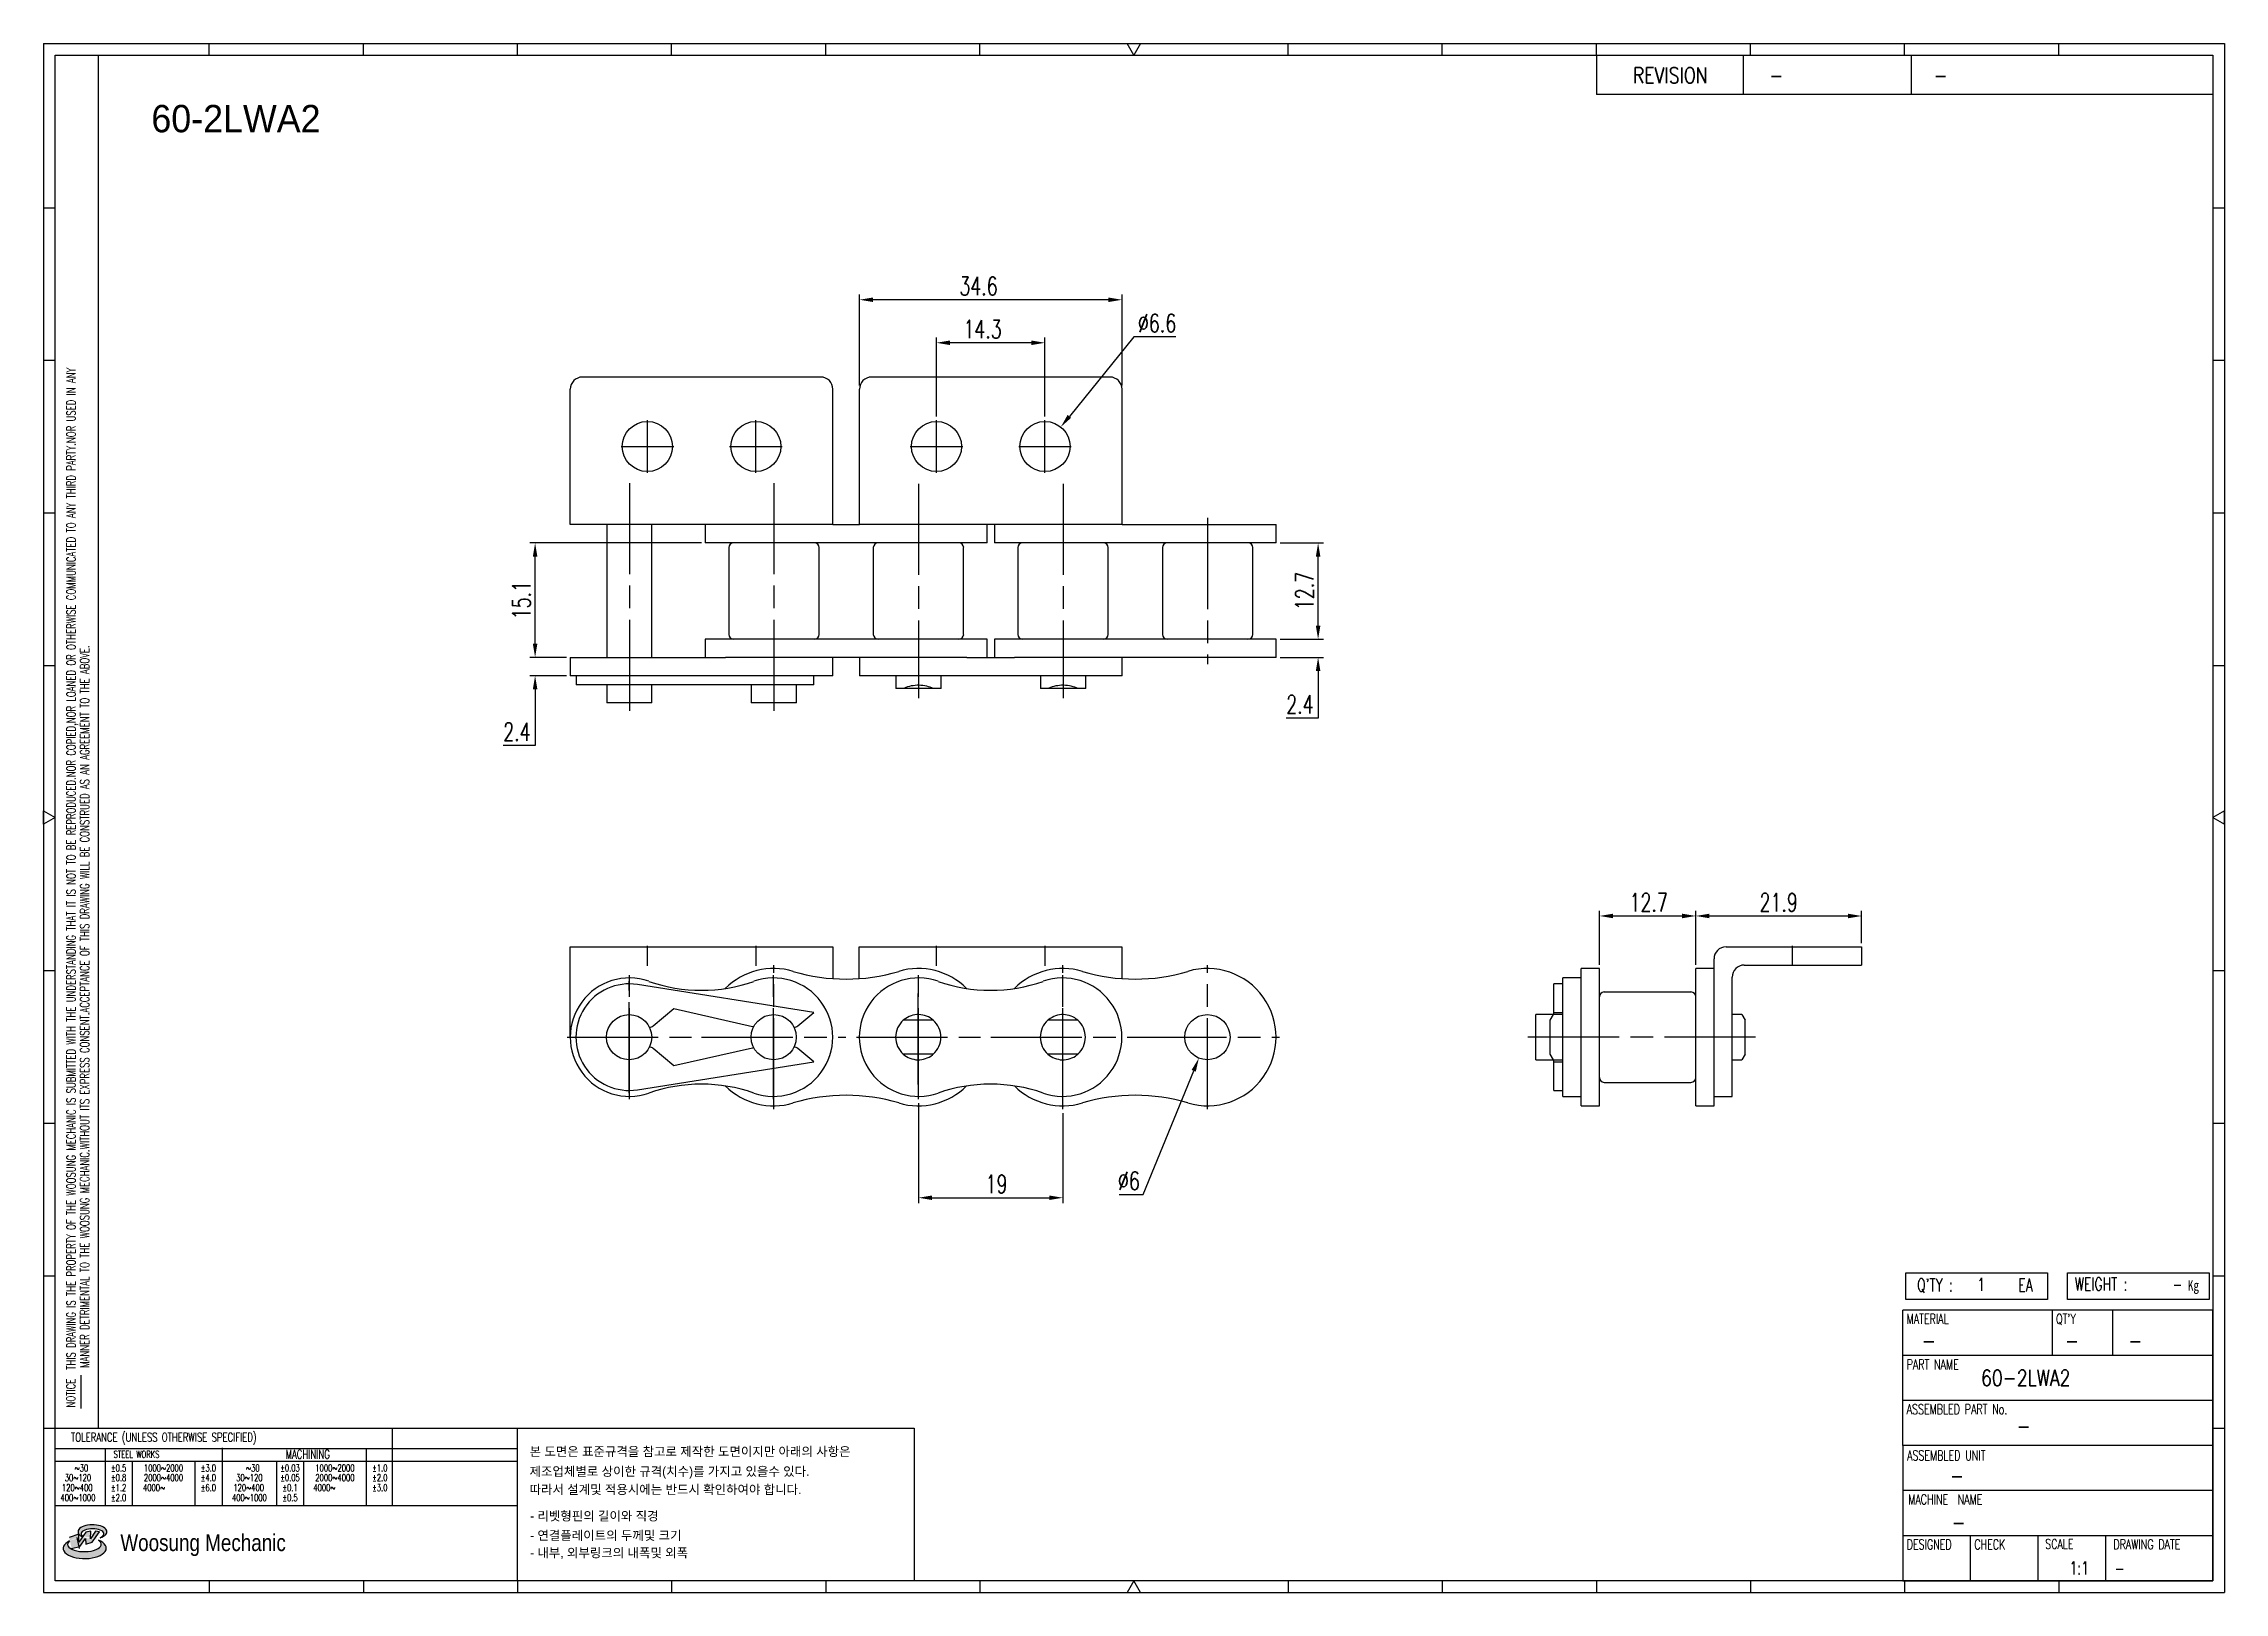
# Model space of a CAD drawing. Header units: millimetres. Extents: x 849 to 1136, y 59 to 263.
import ezdxf
from ezdxf.enums import TextEntityAlignment as Align

# ---------------------------------------------------------------- set-up
doc = ezdxf.new("R2010")
doc.units = ezdxf.units.MM
doc.linetypes.add('AM_ISO08W050', pattern=[18, 12, -1.5, 3, -1.5])
doc.layers.get('Defpoints').update_dxf_attribs({"color": 80})
doc.layers.add('CL1', color=140, linetype='AM_ISO08W050', lineweight=25)
for name, color, linetype in [('S-DIM', 7, 'Continuous'), ('TITLE', 7, 'Continuous'), ('도면레이아웃', 7, 'Continuous')]:
    doc.layers.add(name, color=color, linetype=linetype)
doc.styles.add('HAN', font='ROMANS.shx', dxfattribs={"width": 0.7, "bigfont": 'whgtxt.shx'})
doc.styles.add('HKD_ST2', font='romans.shx', dxfattribs={"width": 0.7, "height": 4, "bigfont": '@extfont2.shx'})
doc.styles.add('HSG', font='SIMPLEX.shx', dxfattribs={"width": 0.7, "bigfont": 'HSG.shx'})
doc.styles.add('MtXpl_', font='Gulim.ttf')
doc.styles.add('SLDTEXTSTYLE4', font='arial.ttf', dxfattribs={"width": 0.8})
doc.dimstyles.new('AP1', dxfattribs={"dimtxt": 2.4, "dimasz": 1.8, "dimexe": 0.7, "dimexo": 0.5, "dimgap": 0.6, "dimtad": 1, "dimtoh": 1, "dimdec": 1, "dimrnd": 0.01, "dimzin": 9, "dimdsep": 46, "dimtxsty": 'HSG', "dimcen": 0, "dimclrd": 251, "dimclre": 251, "dimclrt": 60, "dimazin": 2, "dimtp": 1, "dimtm": 1, "dimtfac": 0.5, "dimtdec": 1, "dimtofl": 0, "dimtmove": 0, "dimatfit": 3, "dimfxl": 0, "dimtvp": 1, "dimtolj": 2, "dimlwd": -1, "dimlwe": -1, "dimarcsym": 0})

# ---------------------------------------------------------------- blocks, each defined once
blk = doc.blocks.new('MAST')
at = {"layer": '도면레이아웃'}
h = blk.add_hatch(color=10, dxfattribs=at)
h.paths.add_polyline_path([(1.544, 35.177), (1.554, 34.966), (1.779, 35.034), (2.054, 35.422), (1.908, 35.446), (1.728, 35.167), (1.741, 35.439), (1.547, 35.405), (1.292, 35.041), (1.295, 35.33), (0.943, 35.208), (1.03, 34.8), (1.336, 34.885)])
edge = h.paths.add_edge_path()
edge.add_ellipse((1.795, 35.421), major_axis=(-0.53, 0), ratio=0.487785, start_angle=122.36065, end_angle=403.39574)
edge.add_line((1.411, 35.244), (1.419, 35.261))
edge.add_ellipse((1.798, 35.344), major_axis=(-0.423, 0), ratio=0.444396, start_angle=131.58977, end_angle=386.19408, ccw=False)
edge = h.paths.add_edge_path()
edge.add_ellipse((1.512, 34.815), major_axis=(-0.793, 0), ratio=0.480113, start_angle=314.67633, end_angle=590.85213)
edge.add_ellipse((1.501, 34.958), major_axis=(-0.62, 0), ratio=0.43311, start_angle=331.7024, end_angle=574.42495, ccw=False)
at = {"color": 140}
for p, q in [((0, 90.118), (80.15, 90.118)), ((0, 90.118), (0, 33.191)), ((80.15, 90.118), (80.15, 33.191)), ((57.068, 89.693), (57.068, 88.246)), ((62.47, 89.693), (62.47, 88.246)), ((68.635, 89.693), (68.635, 88.246)), ((79.725, 88.246), (57.068, 88.246)), ((68.449, 43.961), (68.449, 44.936)), ((68.449, 44.936), (73.654, 44.936)), ((73.654, 44.936), (73.654, 43.961)), ((74.39, 43.961), (74.39, 44.936)), ((74.39, 44.936), (79.595, 44.936)), ((79.595, 44.936), (79.595, 43.961)), ((68.336, 38.59), (68.336, 43.563)), ((79.725, 43.563), (68.336, 43.563)), ((73.654, 43.961), (68.449, 43.961)), ((73.827, 43.563), (73.827, 41.905)), ((79.595, 43.961), (74.39, 43.961)), ((76.037, 43.563), (76.037, 41.905)), ((79.725, 38.59), (79.725, 43.563)), ((79.725, 41.905), (68.336, 41.905)), ((79.725, 40.248), (68.336, 40.248)), ((68.336, 38.59), (68.336, 33.616)), ((79.725, 38.59), (68.336, 38.59)), ((79.725, 33.616), (79.725, 38.59)), ((79.725, 36.932), (68.336, 36.932)), ((79.725, 35.274), (68.336, 35.274)), ((70.822, 33.616), (70.822, 35.274)), ((73.309, 33.616), (73.309, 35.274)), ((75.796, 33.616), (75.796, 35.274)), ((0, 33.191), (80.15, 33.191)), ((68.336, 33.616), (79.725, 33.616))]:
    blk.add_line(p, q, dxfattribs=at)
for p, q in [((6.089, 89.693), (6.089, 90.118)), ((11.753, 89.693), (11.753, 90.118)), ((17.418, 89.693), (17.418, 90.118)), ((23.082, 89.693), (23.082, 90.118)), ((28.746, 89.693), (28.746, 90.118)), ((34.411, 89.693), (34.411, 90.118)), ((45.739, 89.693), (45.739, 90.118)), ((51.404, 89.693), (51.404, 90.118)), ((57.068, 89.693), (57.068, 90.118)), ((62.732, 89.693), (62.732, 90.118)), ((68.397, 89.693), (68.397, 90.118)), ((74.061, 89.693), (74.061, 90.118)), ((0, 84.085), (0.425, 84.085)), ((79.725, 84.085), (80.15, 84.085)), ((0, 78.478), (0.425, 78.478)), ((79.725, 78.478), (80.15, 78.478)), ((0, 72.87), (0.425, 72.87)), ((79.725, 72.87), (80.15, 72.87)), ((0, 67.262), (0.425, 67.262)), ((79.725, 67.262), (80.15, 67.262)), ((0, 56.047), (0.425, 56.047)), ((79.725, 56.047), (80.15, 56.047)), ((0, 50.439), (0.425, 50.439)), ((79.725, 50.439), (80.15, 50.439)), ((0, 44.832), (0.425, 44.832)), ((79.725, 44.832), (80.15, 44.832)), ((1.377, 39.947), (1.377, 41.174)), ((0, 39.224), (0.425, 39.224)), ((79.725, 39.224), (80.15, 39.224)), ((6.089, 33.616), (6.089, 33.191)), ((11.753, 33.616), (11.753, 33.191)), ((17.418, 33.616), (17.418, 33.191)), ((23.082, 33.616), (23.082, 33.191)), ((28.746, 33.616), (28.746, 33.191)), ((34.411, 33.616), (34.411, 33.191)), ((45.739, 33.616), (45.739, 33.191)), ((51.404, 33.616), (51.404, 33.191)), ((57.068, 33.616), (57.068, 33.191)), ((62.732, 33.616), (62.732, 33.191)), ((68.397, 33.616), (68.397, 33.191)), ((74.061, 33.616), (74.061, 33.191))]:
    blk.add_line(p, q)
at = {"color": 2}
for p, q in [((2.017, 39.224), (2.017, 89.693)), ((0.425, 39.224), (17.418, 39.224)), ((0.425, 38.487), (17.418, 38.487)), ((2.257, 38.487), (2.257, 36.382)), ((6.557, 38.5), (6.557, 36.382)), ((11.857, 38.487), (11.857, 36.382)), ((12.816, 39.224), (12.816, 36.382)), ((17.418, 33.616), (17.418, 39.224)), ((0.425, 38.012), (17.418, 38.012)), ((3.257, 38.012), (3.257, 36.382)), ((5.557, 38.012), (5.557, 36.382)), ((8.557, 38.012), (8.557, 36.382)), ((9.557, 38.026), (9.557, 36.382)), ((0.425, 36.382), (17.418, 36.382))]:
    blk.add_line(p, q, dxfattribs=at)
for points in [[(40.075, 89.693), (39.83, 90.118), (40.32, 90.118)], [(0.425, 61.679), (0, 61.433), (0, 61.924)], [(79.725, 61.679), (80.15, 61.433), (80.15, 61.924)], [(40.075, 33.616), (39.83, 33.191), (40.32, 33.191)]]:
    blk.add_lwpolyline(points, close=True)
at = {"color": 140}
blk.add_lwpolyline([(0.425, 89.693), (79.725, 89.693), (79.725, 33.616), (0.425, 33.616)], close=True, dxfattribs=at)
at = {"layer": '도면레이아웃'}
for p, q in [((1.295, 35.33), (0.943, 35.208)), ((1.547, 35.405), (1.292, 35.041)), ((1.292, 35.041), (1.295, 35.33)), ((1.741, 35.439), (1.547, 35.405)), ((1.908, 35.446), (1.728, 35.167)), ((1.728, 35.167), (1.741, 35.439)), ((1.779, 35.034), (2.054, 35.422)), ((2.054, 35.422), (1.908, 35.446)), ((1.03, 34.8), (1.336, 34.885)), ((1.224, 35.208), (1.311, 34.8)), ((1.224, 35.208), (1.224, 35.208)), ((1.336, 34.885), (1.544, 35.177)), ((1.419, 35.261), (1.411, 35.244)), ((1.544, 35.177), (1.554, 34.966)), ((1.554, 34.966), (1.779, 35.034))]:
    blk.add_line(p, q, dxfattribs=at)
for centre, major_axis, ratio, start_param, end_param in [((1.795, 35.421), (-0.53, 0), 0.487785, 2.135596, 7.040584), ((1.798, 35.344), (-0.423, 0), 0.444396, 2.296675, 6.740358), ((1.512, 34.815), (-0.793, 0), 0.480113, 5.492138, 10.312315), ((1.501, 34.958), (-0.62, 0), 0.43311, 5.789299, 10.025607)]:
    blk.add_ellipse(centre, major_axis=major_axis, ratio=ratio, start_param=start_param, end_param=end_param, dxfattribs=at)
for s, height, style, width, p in [('REVISION', 0.5806, 'HAN', 0.8, (58.415, 88.664)), ('-', 0.581, 'HAN', 0.8, (63.426, 88.664)), ('-', 0.581, 'HAN', 0.8, (69.468, 88.664)), ("Q'TY : ", 0.4746, 'HKD_ST2', 0.7, (68.857, 44.253)), ('1', 0.475, 'HKD_ST2', 0.7, (71.071, 44.275)), ('EA', 0.4746, 'HKD_ST2', 0.7, (72.578, 44.253)), ('WEIGHT : ', 0.4746, 'HKD_ST2', 0.7, (74.65, 44.286)), ('-', 0.581, 'HAN', 0.8, (69.029, 42.157)), ('-', 0.581, 'HAN', 0.8, (74.289, 42.157)), ('-', 0.581, 'HAN', 0.8, (76.623, 42.157)), ('-', 0.581, 'HAN', 0.8, (72.515, 39.013)), ('-', 0.581, 'HAN', 0.8, (70.067, 37.189)), ('-', 0.581, 'HAN', 0.8, (70.126, 35.48)), ('1:1', 0.4746, 'HKD_ST2', 0.7, (74.458, 33.848)), ('-', 0.475, 'HKD_ST2', 0.7, (76.112, 33.837))]:
    blk.add_text(s, height=height, dxfattribs=dict(style=style, width=width)).set_placement(p)
at = {"color": 6, "style": 'HKD_ST2', "width": 0.7}
for s, p in [(' THIS DRAWING IS THE PROPERTY OF THE WOOSUNG MECHANIC IS SUBMITTED WITH THE UNDERSTANDING THAT IT IS NOT TO BE REPRODUCED.NOR COPIED,NOR LOANED OR OTHERWISE COMMUNICATED TO ANY THIRD PARTY.NOR USED IN ANY', (1.173, 41.217)), ('MANNER DETRIMENTAL TO THE WOOSUNG MECHANIC.WITHOUT ITS EXPRESS CONSENT.ACCEPTANCE OF THIS DRAWING WILL BE CONSTRUED AS AN AGREEMENT TO THE ABOVE.', (1.672, 41.447))]:
    blk.add_text(s, height=0.326266, rotation=90, dxfattribs=at).set_placement(p)
at = {"style": 'HKD_ST2', "width": 0.7}
blk.add_text('-', height=0.475, dxfattribs=at).set_placement((78.613, 44.286), align=Align.RIGHT)
at = {"color": 254, "style": 'HKD_ST2', "width": 0.7}
for s, height, p in [('MATERIAL', 0.3651, (68.474, 43.425)), ("QT'Y", 0.3651, (73.965, 43.425)), ('PART NAME', 0.3651, (68.474, 41.756)), ('ASSEMBLED PART No.', 0.36511, (68.474, 40.109)), ('ASSEMBLED UNIT', 0.36511, (68.49, 38.408)), ('MACHINE  NAME', 0.36511, (68.532, 36.794)), ('DESIGNED', 0.3651, (68.474, 35.136)), ('CHECK', 0.3651, (70.961, 35.136)), ('SCALE', 0.3651, (73.566, 35.153)), ('DRAWING DATE', 0.36511, (76.071, 35.141))]:
    blk.add_text(s, height=height, dxfattribs=at).set_placement(p, align=Align.TOP_LEFT)
at = {"style": 'HKD_ST2', "width": 0.7}
blk.add_text('NOTICE', height=0.3263, rotation=90, dxfattribs=at).set_placement((1.163, 39.988))
blk.add_text('TOLERANCE (UNLESS OTHERWISE SPECIFIED)', height=0.32627, dxfattribs=at).set_placement((4.417, 38.896), align=Align.MIDDLE_CENTER)
at = {"color": 4, "style": 'HKD_ST2', "width": 0.7}
for s, height, p in [('%%12630', 0.261, (1.389, 37.762)), ('1000%%1262000', 0.26101, (4.407, 37.762)), ('%%12630', 0.261, (7.689, 37.762)), ('1000%%1262000', 0.26101, (10.707, 37.762)), ('120%%126400', 0.26101, (1.237, 37.045)), ('30%%126120', 0.261, (1.263, 37.411)), ('4000%%126', 0.261, (4.061, 37.045)), ('2000%%1264000', 0.26101, (4.407, 37.411)), ('120%%126400', 0.26101, (7.537, 37.045)), ('30%%126120', 0.261, (7.563, 37.411)), ('4000%%126', 0.261, (10.321, 37.045)), ('2000%%1264000', 0.26101, (10.707, 37.411)), ('400%%1261000', 0.26101, (1.263, 36.67)), ('400%%1261000', 0.26101, (7.563, 36.67))]:
    blk.add_text(s, height=height, dxfattribs=at).set_placement(p, align=Align.MIDDLE_CENTER)
for s, height, p in [('%%P0.5', 0.261, (2.757, 37.762)), ('STEEL WORKS', 0.26101, (3.416, 38.268)), ('%%P3.0', 0.261, (6.057, 37.762)), ('%%P0.03', 0.261, (9.057, 37.762)), ('MACHINING', 0.3263, (9.707, 38.27)), ('%%P1.0', 0.261, (12.357, 37.762)), ('%%P0.8', 0.261, (2.757, 37.411)), ('%%P1.2', 0.261, (2.757, 37.045)), ('%%P4.0', 0.261, (6.057, 37.411)), ('%%P6.0', 0.261, (6.057, 37.045)), ('%%P0.05', 0.261, (9.057, 37.411)), ('%%P0.1', 0.261, (9.057, 37.045)), ('%%P2.0', 0.261, (12.357, 37.411)), ('%%P3.0', 0.261, (12.357, 37.045)), ('%%P2.0', 0.261, (2.757, 36.67)), ('%%P0.5', 0.261, (9.057, 36.67))]:
    blk.add_text(s, height=height, dxfattribs=at).set_placement(p, align=Align.MIDDLE)
at = {"color": 1, "style": 'SLDTEXTSTYLE4', "width": 0.8}
blk.add_text('Woosung Mechanic', height=0.61957, dxfattribs=at).set_placement((2.822, 34.711))
at = {"layer": 'TITLE', "width": 0.8}
blk.add_text('Kg', height=0.3789, dxfattribs=at).set_placement((78.807, 44.286))
blk = doc.blocks.new('*D2')
at = {"layer": 'Defpoints', "color": 0, "transparency": 16777216}
for p in [(1011.19, 184.37), (1016.7, 184.37), (1011.19, 181.97)]:
    blk.add_point(p, dxfattribs=at)
at = {"layer": 'S-DIM', "color": 251, "linetype": 'ByBlock', "transparency": 16777216}
for p, q in [((1016.7, 186.17), (1016.7, 187.97)), ((1011.69, 184.37), (1017.4, 184.37)), ((1011.69, 181.97), (1017.4, 181.97)), ((1016.7, 180.17), (1016.7, 173.99)), ((1016.7, 173.99), (1012.5, 173.99))]:
    blk.add_line(p, q, dxfattribs=at)
at = {"layer": 'S-DIM', "color": 251, "transparency": 16777216}
for points in [[(1016.4, 186.17), (1017, 186.17), (1016.7, 184.37)], [(1016.4, 180.17), (1017, 180.17), (1016.7, 181.97)]]:
    blk.add_solid(points, dxfattribs=at)
at = {"layer": 'S-DIM', "color": 60, "transparency": 16777216, "insert": (1014.3, 175.79), "char_height": 2.4, "attachment_point": 5, "style": 'HSG'}
blk.add_mtext('\\A2;2.4', dxfattribs=at)
blk = doc.blocks.new('*D3')
at = {"layer": 'Defpoints', "color": 0, "transparency": 16777216}
for p in [(1011.19, 197.07), (1016.7, 197.07), (1011.19, 184.37)]:
    blk.add_point(p, dxfattribs=at)
at = {"layer": 'S-DIM', "color": 251, "linetype": 'ByBlock', "transparency": 16777216}
for p, q in [((1011.69, 197.07), (1017.4, 197.07)), ((1016.7, 186.17), (1016.7, 195.27)), ((1011.69, 184.37), (1017.4, 184.37))]:
    blk.add_line(p, q, dxfattribs=at)
at = {"layer": 'S-DIM', "color": 251, "transparency": 16777216}
for points in [[(1016.4, 195.27), (1017, 195.27), (1016.7, 197.07)], [(1016.4, 186.17), (1017, 186.17), (1016.7, 184.37)]]:
    blk.add_solid(points, dxfattribs=at)
at = {"layer": 'S-DIM', "color": 60, "transparency": 16777216, "insert": (1014.9, 190.72), "char_height": 2.4, "attachment_point": 5, "rotation": 90, "style": 'HSG'}
blk.add_mtext('\\A2;12.7', dxfattribs=at)
blk = doc.blocks.new('*D4')
at = {"layer": 'Defpoints', "color": 0, "transparency": 16777216}
for p in [(966.41, 223.44), (966.41, 213.24), (980.71, 213.24)]:
    blk.add_point(p, dxfattribs=at)
at = {"layer": 'S-DIM', "color": 251, "linetype": 'ByBlock', "transparency": 16777216}
for p, q in [((966.41, 213.74), (966.41, 224.14)), ((978.91, 223.44), (968.21, 223.44)), ((980.71, 213.74), (980.71, 224.14))]:
    blk.add_line(p, q, dxfattribs=at)
at = {"layer": 'S-DIM', "color": 251, "transparency": 16777216}
for points in [[(968.21, 223.74), (968.21, 223.14), (966.41, 223.44)], [(978.91, 223.74), (978.91, 223.14), (980.71, 223.44)]]:
    blk.add_solid(points, dxfattribs=at)
at = {"layer": 'S-DIM', "color": 60, "transparency": 16777216, "insert": (972.48, 225.24), "char_height": 2.4, "attachment_point": 5, "style": 'HSG'}
blk.add_mtext('\\A2;14.3', dxfattribs=at)
blk = doc.blocks.new('*D5')
at = {"layer": 'Defpoints', "color": 0, "transparency": 16777216}
for p in [(956.26, 229.11), (956.26, 217.33), (990.86, 217.33)]:
    blk.add_point(p, dxfattribs=at)
at = {"layer": 'S-DIM', "color": 251, "linetype": 'ByBlock', "transparency": 16777216}
for p, q in [((956.26, 217.83), (956.26, 229.81)), ((989.06, 229.11), (958.06, 229.11)), ((990.86, 217.83), (990.86, 229.81))]:
    blk.add_line(p, q, dxfattribs=at)
at = {"layer": 'S-DIM', "color": 251, "transparency": 16777216}
for points in [[(958.06, 229.41), (958.06, 228.81), (956.26, 229.11)], [(989.06, 229.41), (989.06, 228.81), (990.86, 229.11)]]:
    blk.add_solid(points, dxfattribs=at)
at = {"layer": 'S-DIM', "color": 60, "transparency": 16777216, "insert": (971.95, 230.91), "char_height": 2.4, "attachment_point": 5, "style": 'HSG'}
blk.add_mtext('\\A2;34.6', dxfattribs=at)
blk = doc.blocks.new('*D6')
at = {"layer": 'Defpoints', "color": 0, "transparency": 16777216}
for p in [(982.79, 212.34), (978.64, 207.21)]:
    blk.add_point(p, dxfattribs=at)
at = {"layer": 'S-DIM', "color": 251, "linetype": 'ByBlock', "transparency": 16777216}
for p, q in [((992.4, 224.23), (983.92, 213.74)), ((997.96, 224.23), (992.4, 224.23))]:
    blk.add_line(p, q, dxfattribs=at)
at = {"layer": 'S-DIM', "color": 251, "transparency": 16777216}
blk.add_solid([(983.69, 213.93), (984.15, 213.55), (982.79, 212.34)], dxfattribs=at)
at = {"layer": 'S-DIM', "color": 60, "transparency": 16777216, "insert": (995.48, 226.03), "char_height": 2.4, "attachment_point": 5, "style": 'HSG'}
blk.add_mtext('\\A2;∅6.6', dxfattribs=at)
blk = doc.blocks.new('*D7')
at = {"layer": 'Defpoints', "color": 0, "transparency": 16777216}
for p in [(964.04, 123.74), (983.06, 122.42), (983.06, 110.77)]:
    blk.add_point(p, dxfattribs=at)
at = {"layer": 'S-DIM', "color": 251, "linetype": 'ByBlock', "transparency": 16777216}
for p, q in [((964.04, 123.24), (964.04, 110.07)), ((983.06, 121.92), (983.06, 110.07)), ((965.84, 110.77), (981.26, 110.77))]:
    blk.add_line(p, q, dxfattribs=at)
at = {"layer": 'S-DIM', "color": 251, "transparency": 16777216}
for points in [[(965.84, 111.07), (965.84, 110.47), (964.04, 110.77)], [(981.26, 111.07), (981.26, 110.47), (983.06, 110.77)]]:
    blk.add_solid(points, dxfattribs=at)
at = {"layer": 'S-DIM', "color": 60, "transparency": 16777216, "insert": (974.32, 112.57), "char_height": 2.4, "attachment_point": 5, "style": 'HSG'}
blk.add_mtext('\\A2;19', dxfattribs=at)
blk = doc.blocks.new('*D8')
at = {"layer": 'Defpoints', "color": 0, "transparency": 16777216}
for p in [(1003.24, 134.69), (1000.99, 129.17)]:
    blk.add_point(p, dxfattribs=at)
at = {"layer": 'S-DIM', "color": 251, "linetype": 'ByBlock', "transparency": 16777216}
for p, q in [((993.65, 111.2), (1000.31, 127.5)), ((990.49, 111.2), (993.65, 111.2))]:
    blk.add_line(p, q, dxfattribs=at)
at = {"layer": 'S-DIM', "color": 251, "transparency": 16777216}
blk.add_solid([(1000.03, 127.61), (1000.58, 127.39), (1000.99, 129.17)], dxfattribs=at)
at = {"layer": 'S-DIM', "color": 60, "transparency": 16777216, "insert": (991.77, 113), "char_height": 2.4, "attachment_point": 5, "style": 'HSG'}
blk.add_mtext('\\A2;∅6', dxfattribs=at)
blk = doc.blocks.new('*D9')
at = {"layer": 'Defpoints', "color": 0, "transparency": 16777216}
for p in [(1066.47, 147.9), (1053.77, 140.98), (1066.47, 140.98)]:
    blk.add_point(p, dxfattribs=at)
at = {"layer": 'S-DIM', "color": 251, "linetype": 'ByBlock', "transparency": 16777216}
for p, q in [((1053.77, 141.48), (1053.77, 148.6)), ((1055.57, 147.9), (1064.67, 147.9)), ((1066.47, 141.48), (1066.47, 148.6))]:
    blk.add_line(p, q, dxfattribs=at)
at = {"layer": 'S-DIM', "color": 251, "transparency": 16777216}
for points in [[(1055.57, 148.2), (1055.57, 147.6), (1053.77, 147.9)], [(1064.67, 148.2), (1064.67, 147.6), (1066.47, 147.9)]]:
    blk.add_solid(points, dxfattribs=at)
at = {"layer": 'S-DIM', "color": 60, "transparency": 16777216, "insert": (1060.26, 149.7), "char_height": 2.4, "attachment_point": 5, "style": 'HSG'}
blk.add_mtext('\\A2;12.7', dxfattribs=at)
blk = doc.blocks.new('*D10')
at = {"layer": 'Defpoints', "color": 0, "transparency": 16777216}
for p in [(1088.32, 147.9), (1088.32, 143.83), (1066.47, 140.98)]:
    blk.add_point(p, dxfattribs=at)
at = {"layer": 'S-DIM', "color": 251, "linetype": 'ByBlock', "transparency": 16777216}
for p, q in [((1066.47, 141.48), (1066.47, 148.6)), ((1068.27, 147.9), (1086.52, 147.9)), ((1088.32, 144.33), (1088.32, 148.6))]:
    blk.add_line(p, q, dxfattribs=at)
at = {"layer": 'S-DIM', "color": 251, "transparency": 16777216}
for points in [[(1068.27, 148.2), (1068.27, 147.6), (1066.47, 147.9)], [(1086.52, 148.2), (1086.52, 147.6), (1088.32, 147.9)]]:
    blk.add_solid(points, dxfattribs=at)
at = {"layer": 'S-DIM', "color": 60, "transparency": 16777216, "insert": (1077.39, 149.7), "char_height": 2.4, "attachment_point": 5, "style": 'HSG'}
blk.add_mtext('\\A2;21.9', dxfattribs=at)
blk = doc.blocks.new('*D11')
at = {"layer": 'Defpoints', "color": 0, "transparency": 16777216}
for p in [(913.52, 181.97), (918.16, 181.97), (918.16, 179.57)]:
    blk.add_point(p, dxfattribs=at)
at = {"layer": 'S-DIM', "color": 251, "linetype": 'ByBlock', "transparency": 16777216}
for p, q in [((913.52, 183.77), (913.52, 185.57)), ((917.66, 181.97), (912.82, 181.97)), ((917.66, 179.57), (912.82, 179.57)), ((913.52, 177.77), (913.52, 170.37)), ((913.52, 170.37), (909.32, 170.37))]:
    blk.add_line(p, q, dxfattribs=at)
at = {"layer": 'S-DIM', "color": 251, "transparency": 16777216}
for points in [[(913.22, 183.77), (913.82, 183.77), (913.52, 181.97)], [(913.22, 177.77), (913.82, 177.77), (913.52, 179.57)]]:
    blk.add_solid(points, dxfattribs=at)
at = {"layer": 'S-DIM', "color": 60, "transparency": 16777216, "insert": (911.12, 172.17), "char_height": 2.4, "attachment_point": 5, "style": 'HSG'}
blk.add_mtext('\\A2;2.4', dxfattribs=at)
blk = doc.blocks.new('*D12')
at = {"layer": 'Defpoints', "color": 0, "transparency": 16777216}
for p in [(913.52, 197.07), (935.94, 197.07), (918.16, 181.97)]:
    blk.add_point(p, dxfattribs=at)
at = {"layer": 'S-DIM', "color": 251, "linetype": 'ByBlock', "transparency": 16777216}
for p, q in [((935.44, 197.07), (912.82, 197.07)), ((913.52, 183.77), (913.52, 195.27)), ((917.66, 181.97), (912.82, 181.97))]:
    blk.add_line(p, q, dxfattribs=at)
at = {"layer": 'S-DIM', "color": 251, "transparency": 16777216}
for points in [[(913.22, 195.27), (913.82, 195.27), (913.52, 197.07)], [(913.22, 183.77), (913.82, 183.77), (913.52, 181.97)]]:
    blk.add_solid(points, dxfattribs=at)
at = {"layer": 'S-DIM', "color": 60, "transparency": 16777216, "insert": (911.72, 189.52), "char_height": 2.4, "attachment_point": 5, "rotation": 90, "style": 'HSG'}
blk.add_mtext('\\A2;15.1', dxfattribs=at)

msp = doc.modelspace()

# ---------------------------------------------------------------- linework, layer by layer
for p, q in [((951.17, 218.92), (919.75, 218.92)), ((989.27, 218.92), (957.85, 218.92)), ((918.16, 199.47), (918.16, 217.33)), ((952.76, 199.47), (952.76, 217.33)), ((956.26, 199.47), (956.26, 217.33)), ((990.86, 199.47), (990.86, 217.33)), ((952.76, 199.47), (918.16, 199.47)), ((922.96, 199.47), (922.96, 181.97)), ((928.92, 181.97), (928.92, 199.47)), ((935.94, 199.47), (935.94, 197.07)), ((952.76, 199.47), (956.26, 199.47)), ((990.86, 199.47), (956.26, 199.47)), ((973.09, 197.07), (973.09, 199.47)), ((974.04, 199.47), (974.04, 197.07)), ((990.86, 199.47), (1011.19, 199.47)), ((1011.19, 197.07), (1011.19, 199.47)), ((973.09, 197.07), (935.94, 197.07)), ((939.03, 196.44), (939.03, 185.01)), ((950.94, 185.01), (950.94, 196.44)), ((958.08, 196.44), (958.08, 185.01)), ((969.99, 185.01), (969.99, 196.44)), ((1011.19, 197.07), (974.04, 197.07)), ((977.13, 196.44), (977.13, 185.01)), ((989.04, 185.01), (989.04, 196.44)), ((996.18, 196.44), (996.18, 185.01)), ((1008.09, 185.01), (1008.09, 196.44)), ((973.09, 184.37), (935.94, 184.37)), ((935.94, 184.37), (935.94, 181.97)), ((973.09, 181.97), (973.09, 184.37)), ((1011.19, 184.37), (974.04, 184.37)), ((974.04, 184.37), (974.04, 181.97)), ((1011.19, 181.97), (1011.19, 184.37)), ((918.16, 181.97), (938.61, 181.97)), ((918.16, 181.97), (918.16, 179.57)), ((970.41, 181.97), (938.61, 181.97)), ((952.76, 179.57), (952.76, 181.97)), ((956.26, 181.97), (956.26, 179.57)), ((970.41, 181.97), (976.71, 181.97)), ((1011.19, 181.97), (976.71, 181.97)), ((990.86, 179.57), (990.86, 181.97)), ((952.76, 179.57), (918.16, 179.57)), ((918.92, 179.57), (918.92, 178.37)), ((950.26, 178.37), (918.92, 178.37)), ((922.96, 178.37), (922.96, 175.97)), ((928.92, 175.97), (928.92, 178.37)), ((942.01, 178.37), (942.01, 175.97)), ((947.97, 175.97), (947.97, 178.37)), ((950.26, 178.37), (950.26, 179.57)), ((990.86, 179.57), (956.26, 179.57)), ((961.06, 179.57), (961.06, 177.87)), ((967.02, 177.87), (967.02, 179.57)), ((980.11, 179.57), (980.11, 177.87)), ((986.07, 177.87), (986.07, 179.57)), ((928.92, 175.97), (922.96, 175.97)), ((947.97, 175.97), (942.01, 175.97)), ((967.02, 177.87), (961.06, 177.87)), ((986.07, 177.87), (980.11, 177.87)), ((918.14, 143.83), (952.74, 143.83)), ((918.14, 131.93), (918.14, 143.83)), ((952.74, 143.83), (952.74, 139.65)), ((956.24, 143.83), (990.84, 143.83)), ((956.24, 139.65), (956.24, 143.83)), ((990.84, 143.83), (990.84, 139.65)), ((1070.46, 143.83), (1088.32, 143.83)), ((1088.32, 143.83), (1088.32, 141.43)), ((1053.77, 140.98), (1051.37, 140.98)), ((1051.37, 122.88), (1051.37, 140.98)), ((1053.77, 122.88), (1053.77, 140.98)), ((1068.87, 140.98), (1066.47, 140.98)), ((1066.47, 122.88), (1066.47, 140.98)), ((1068.87, 140.98), (1068.87, 142.24)), ((1068.87, 122.88), (1068.87, 140.98)), ((1072.86, 141.43), (1088.32, 141.43)), ((950.24, 135.18), (927.01, 138.86)), ((1048.97, 138.95), (1047.77, 138.95)), ((1047.77, 134.91), (1047.77, 138.95)), ((1051.37, 139.73), (1048.97, 139.73)), ((1048.97, 124.13), (1048.97, 139.73)), ((1071.27, 124.13), (1071.27, 139.84)), ((929.09, 133.42), (931.82, 135.71)), ((931.82, 135.71), (942.18, 133.35)), ((948.14, 133.42), (950.24, 135.18)), ((1047.77, 135.18), (1048.97, 135.18)), ((1065.83, 137.88), (1054.4, 137.88)), ((965.98, 134.16), (962.04, 134.16)), ((985.03, 134.16), (981.09, 134.16)), ((1045.37, 128.95), (1045.37, 134.91)), ((1047.7, 134.91), (1045.37, 134.91)), ((1047.27, 134.16), (1047.7, 134.91)), ((1047.27, 129.69), (1047.27, 134.16)), ((1048.97, 134.91), (1047.7, 134.91)), ((1072.54, 134.91), (1071.27, 134.91)), ((1072.54, 134.91), (1072.97, 134.16)), ((1072.97, 129.69), (1072.97, 134.16)), ((931.82, 128.14), (929.09, 130.43)), ((942.18, 130.5), (931.82, 128.14)), ((950.24, 128.67), (948.14, 130.43)), ((965.98, 129.69), (962.04, 129.69)), ((985.03, 129.69), (981.09, 129.69)), ((1047.7, 128.95), (1047.27, 129.69)), ((1072.97, 129.69), (1072.54, 128.95)), ((927.01, 124.99), (950.24, 128.67)), ((1045.37, 128.95), (1047.7, 128.95)), ((1047.7, 128.95), (1048.97, 128.95)), ((1047.77, 124.91), (1047.77, 128.95)), ((1047.77, 128.67), (1048.97, 128.67)), ((1071.27, 128.95), (1072.54, 128.95)), ((1047.77, 124.91), (1048.97, 124.91)), ((1048.97, 124.13), (1051.37, 124.13)), ((1054.4, 125.97), (1065.83, 125.97)), ((1068.87, 124.13), (1071.27, 124.13)), ((1051.37, 122.88), (1053.77, 122.88)), ((1066.47, 122.88), (1068.87, 122.88))]:
    msp.add_line(p, q)
for points in [[(966.01, 177.87), (965.81, 177.97), (965.59, 178.05), (965.36, 178.12), (965.12, 178.18), (964.88, 178.23), (964.63, 178.27), (964.37, 178.29), (964.11, 178.3), (963.85, 178.3), (963.59, 178.28), (963.34, 178.25), (963.09, 178.21), (962.84, 178.16), (962.61, 178.09), (962.39, 178.02), (962.18, 177.93), (962.07, 177.87)], [(985.06, 177.87), (984.86, 177.97), (984.64, 178.05), (984.41, 178.12), (984.17, 178.18), (983.93, 178.23), (983.68, 178.27), (983.42, 178.29), (983.16, 178.3), (982.9, 178.3), (982.64, 178.28), (982.39, 178.25), (982.14, 178.21), (981.89, 178.16), (981.66, 178.09), (981.44, 178.02), (981.23, 177.93), (981.12, 177.87)], [(965.98, 134.16), (965.78, 134.32), (965.57, 134.47), (965.34, 134.6), (965.1, 134.7), (964.85, 134.78), (964.6, 134.85), (964.34, 134.89), (964.09, 134.91), (963.83, 134.9), (963.57, 134.87), (963.31, 134.82), (963.06, 134.75), (962.82, 134.66), (962.59, 134.54), (962.36, 134.41), (962.15, 134.26), (962.04, 134.16)], [(985.03, 134.16), (984.83, 134.32), (984.62, 134.47), (984.39, 134.6), (984.15, 134.7), (983.9, 134.78), (983.65, 134.85), (983.39, 134.89), (983.14, 134.91), (982.88, 134.9), (982.62, 134.87), (982.36, 134.82), (982.11, 134.75), (981.87, 134.66), (981.64, 134.54), (981.41, 134.41), (981.2, 134.26), (981.09, 134.16)], [(962.04, 129.69), (962.24, 129.53), (962.46, 129.38), (962.69, 129.26), (962.92, 129.15), (963.17, 129.07), (963.42, 129.01), (963.68, 128.96), (963.94, 128.95), (964.2, 128.95), (964.46, 128.98), (964.71, 129.03), (964.96, 129.1), (965.2, 129.2), (965.44, 129.31), (965.66, 129.44), (965.87, 129.6), (965.98, 129.69)], [(981.09, 129.69), (981.29, 129.53), (981.51, 129.38), (981.74, 129.26), (981.97, 129.15), (982.22, 129.07), (982.47, 129.01), (982.73, 128.96), (982.99, 128.95), (983.25, 128.95), (983.51, 128.98), (983.76, 129.03), (984.01, 129.1), (984.25, 129.2), (984.49, 129.31), (984.71, 129.44), (984.92, 129.6), (985.03, 129.69)]]:
    msp.add_lwpolyline(points)
at = {"color": 140}
msp.add_lwpolyline([(911.2, 80.39), (963.48, 80.39), (963.48, 60.28), (911.2, 60.28)], close=True, dxfattribs=at)
for centre, radius in [((928.31, 209.77), 3.3), ((942.61, 209.77), 3.3), ((966.41, 209.77), 3.3), ((980.71, 209.77), 3.3), ((925.91, 131.93), 2.98), ((944.96, 131.93), 2.98), ((1002.11, 131.93), 2.98)]:
    msp.add_circle(centre, radius)
for centre, radius, start, end in [((919.75, 217.33), 1.59, 90, 180), ((951.17, 217.33), 1.59, 0, 90), ((957.85, 217.33), 1.59, 90, 180), ((989.27, 217.33), 1.59, 0, 90), ((939.67, 196.44), 0.635, 90, 180), ((950.31, 196.44), 0.635, 360, 90), ((958.72, 196.44), 0.635, 90, 180), ((969.36, 196.44), 0.635, 0, 90), ((977.77, 196.44), 0.635, 90, 180), ((988.41, 196.44), 0.635, 360, 90), ((996.82, 196.44), 0.635, 90, 180), ((1007.46, 196.44), 0.635, 0, 90), ((939.67, 185.01), 0.635, 180, 270), ((950.31, 185.01), 0.635, 270, 0), ((958.72, 185.01), 0.635, 180, 270), ((969.36, 185.01), 0.635, 270, 360), ((977.77, 185.01), 0.635, 180, 270), ((988.41, 185.01), 0.635, 270, 0), ((996.82, 185.01), 0.635, 180, 270), ((1007.46, 185.01), 0.635, 270, 360), ((1070.46, 142.24), 1.59, 90, 180), ((944.96, 131.93), 9.05, 73.423, 134.8053), ((964.01, 131.93), 9.05, 45.1947, 106.577), ((983.06, 131.93), 9.05, 73.423, 134.8053), ((1002.11, 131.93), 9.05, 253.423, 106.577), ((1072.86, 139.84), 1.59, 90, 180), ((925.94, 131.93), 7.8, 70.6781, 289.3219), ((925.91, 131.93), 7.02, 81, 279), ((935.44, 159.02), 20.91, 250.6781, 289.3219), ((944.94, 131.93), 7.8, 250.6781, 109.3219), ((954.49, 163.92), 24.34, 253.423, 286.577), ((964.04, 131.93), 7.8, 70.6781, 289.3219), ((973.54, 159.02), 20.91, 250.6781, 289.3219), ((983.04, 131.93), 7.8, 250.6781, 109.3219), ((992.59, 163.92), 24.34, 253.423, 286.577), ((1054.4, 137.25), 0.635, 90, 180), ((1065.83, 137.25), 0.635, 0, 90), ((928.59, 134.02), 0.78, 269.5284, 310), ((942.36, 134.11), 0.78, 257.1611, 268.4913), ((947.64, 134.02), 0.78, 269.5284, 310), ((964.01, 131.93), 2.98, 131.4096, 228.5904), ((964.01, 131.93), 2.98, 311.4096, 48.5904), ((983.06, 131.93), 2.98, 131.4096, 228.5904), ((983.06, 131.93), 2.98, 311.4096, 48.5904), ((928.59, 129.83), 0.78, 50, 90.4716), ((942.36, 129.74), 0.78, 91.5087, 102.8389), ((947.64, 129.83), 0.78, 50, 90.4716), ((1054.4, 126.61), 0.635, 180, 270), ((1065.83, 126.61), 0.635, 270, 0), ((935.44, 104.83), 20.91, 70.6781, 109.3219), ((944.96, 131.93), 9.05, 225.1947, 286.577), ((954.49, 99.93), 24.34, 73.423, 106.577), ((964.01, 131.93), 9.05, 253.423, 314.8053), ((973.54, 104.83), 20.91, 70.6781, 109.3219), ((983.06, 131.93), 9.05, 225.1947, 286.577), ((992.59, 99.93), 24.34, 73.423, 106.577)]:
    msp.add_arc(centre, radius, start, end)
at = {"layer": 'CL1'}
for p, q in [((928.31, 206.31), (928.31, 213.24)), ((942.61, 206.31), (942.61, 213.24)), ((966.41, 206.31), (966.41, 213.24)), ((980.71, 206.31), (980.71, 213.24)), ((924.85, 209.77), (931.78, 209.77)), ((939.15, 209.77), (946.08, 209.77)), ((962.95, 209.77), (969.88, 209.77)), ((977.25, 209.77), (984.18, 209.77)), ((925.94, 204.95), (925.94, 174.59)), ((944.99, 204.95), (944.99, 174.59)), ((964.04, 204.86), (964.04, 176.59)), ((983.09, 204.86), (983.09, 176.59)), ((1002.14, 200.35), (1002.14, 181.1)), ((928.29, 143.95), (928.29, 141.31)), ((942.59, 143.95), (942.59, 141.31)), ((966.39, 143.95), (966.39, 141.31)), ((980.69, 143.95), (980.69, 141.31)), ((1079.17, 143.95), (1079.17, 141.31)), ((944.96, 122.42), (944.96, 141.43)), ((983.06, 122.42), (983.06, 141.43)), ((1002.11, 122.42), (1002.11, 141.43)), ((925.91, 124.56), (925.91, 139.3)), ((925.94, 123.74), (925.94, 140.12)), ((944.94, 123.74), (944.94, 140.12)), ((964.01, 125.67), (964.01, 138.18)), ((964.04, 123.74), (964.04, 140.12)), ((983.04, 123.74), (983.04, 140.12)), ((917.75, 131.93), (934.13, 131.93)), ((935.46, 131.93), (954.46, 131.93)), ((955.85, 131.93), (972.23, 131.93)), ((973.56, 131.93), (992.56, 131.93)), ((992.61, 131.93), (1011.61, 131.93)), ((1074.35, 131.93), (1043.99, 131.93))]:
    msp.add_line(p, q, dxfattribs=at)

# ---------------------------------------------------------------- block references
at = {"color": 140, "xscale": 3.58543268160129, "yscale": 3.58543268160129, "zscale": 3.58543268160129}
msp.add_blockref('MAST', (848.75, -60.25), dxfattribs=at)

# ---------------------------------------------------------------- texts
at = {"color": 254, "style": 'MtXpl_'}
msp.add_text('60-2LWA2', height=3.608, dxfattribs=at).set_placement((862.95, 251.18))
at = {"style": 'HAN', "width": 0.8}
msp.add_text('60-2LWA2', height=2.082, dxfattribs=at).set_placement((1104.06, 85.99))
at = {"color": 140, "style": 'MtXpl_'}
for s, p in [('본 도면은 표준규격을 참고로 제작한 도면이지만 아래의 사항은', (912.79, 76.73)), ('제조업체별로 상이한 규격(치수)를 가지고 있을수 있다.', (912.79, 74.11)), ('따라서 설계및 적용시에는 반드시 확인하여야 합니다.', (912.79, 71.72)), ('- 리벳형핀의 길이와 직경', (912.86, 68.23)), ('- 연결플레이트의 두께및 크기', (912.86, 65.67)), ('- 내부, 외부링크의 내폭및 외폭', (912.86, 63.38))]:
    msp.add_text(s, height=1.2027, dxfattribs=at).set_placement(p)

# ---------------------------------------------------------------- dimensions: what is measured, and where the dimension line sits
at = {"layer": 'S-DIM'}
for base, p1, p2, picture, middle in [((956.26, 229.11), (990.86, 217.33), (956.26, 217.33), '*D5', (971.95, 229.11)), ((966.41, 223.44), (980.71, 213.24), (966.41, 213.24), '*D4', (972.48, 223.44)), ((1066.47, 147.9), (1053.77, 140.98), (1066.47, 140.98), '*D9', (1060.26, 147.9)), ((983.06, 110.77), (964.04, 123.74), (983.06, 122.42), '*D7', (974.32, 110.77))]:
    dim = msp.add_linear_dim(base=base, p1=p1, p2=p2, dimstyle='AP1', dxfattribs=at)
    dim.commit()
    dim.dimension.update_dxf_attribs({"geometry": picture, "text_midpoint": middle, "dimtype": 128})
for p1, p2, picture, middle in [((978.64, 207.21), (982.79, 212.34), '*D6', (995.48, 224.23)), ((1003.24, 134.69), (1000.99, 129.17), '*D8', (991.77, 111.2))]:
    dim = msp.add_diameter_dim_2p(p1=p1, p2=p2, dimstyle='AP1', dxfattribs=at)
    dim.commit()
    dim.dimension.update_dxf_attribs({"geometry": picture, "text_midpoint": middle, "dimtype": 131})
for base, p1, p2, picture, middle in [((913.52, 197.07), (918.16, 181.97), (935.94, 197.07), '*D12', (911.72, 189.52)), ((1016.7, 197.07), (1011.19, 184.37), (1011.19, 197.07), '*D3', (1014.9, 190.72))]:
    dim = msp.add_linear_dim(base=base, p1=p1, p2=p2, angle=90, dimstyle='AP1', override={"dimtmove": 1}, dxfattribs=at)
    dim.commit()
    dim.dimension.update_dxf_attribs({"geometry": picture, "text_midpoint": middle})
for base, p1, p2, picture, middle in [((1016.7, 184.37), (1011.19, 181.97), (1011.19, 184.37), '*D2', (1014.3, 173.99)), ((913.52, 181.97), (918.16, 179.57), (918.16, 181.97), '*D11', (911.12, 170.37))]:
    dim = msp.add_linear_dim(base=base, p1=p1, p2=p2, angle=90, dimstyle='AP1', dxfattribs=at)
    dim.commit()
    dim.dimension.update_dxf_attribs({"geometry": picture, "text_midpoint": middle, "dimtype": 128})
dim = msp.add_linear_dim(base=(1088.31583153, 147.89956568), p1=(1066.46583153, 140.97622121), p2=(1088.31583153, 143.82622121), dimstyle='AP1', override={"dimtmove": 1}, dxfattribs=at)
dim.commit()
dim.dimension.update_dxf_attribs({"geometry": '*D10', "text_midpoint": (1077.39083153, 149.69956568)})

doc.saveas('drawing.dxf')
